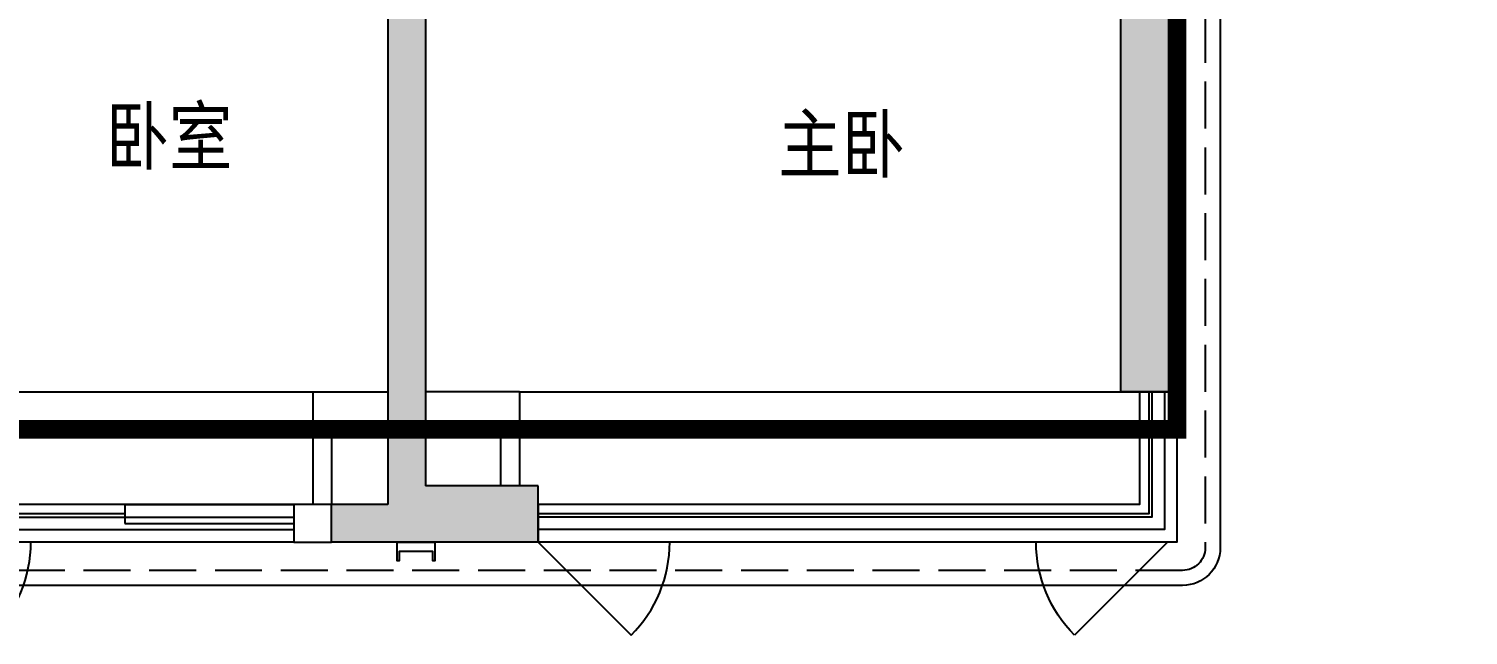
# Model space of a CAD drawing. Extents: x 512858 to 514372, y -232486 to -231710.
# Drawn here: x 513239.26 to 513246.92, y -232148.57 to -232145.35 of the extents above; entities that cross this region are included whole.
import ezdxf

# ---------------------------------------------------------------- set-up
doc = ezdxf.new("R2010")
doc.units = 0
doc.header["$LTSCALE"] = 1000
for name, pattern in [('__DASH', [0.35, 0.25, -0.1]), ('B1+B2户型(2#185报审版）$0$__DASH', [0.35, 0.25, -0.1]), ('B1+B2户型(2#185报审版）$0$DASH', [0.35, 0.25, -0.1])]:
    doc.linetypes.add(name, pattern=pattern)
doc.layers.get('0').update_dxf_attribs({"color": 252})
for name, color, linetype in [('0-铝板', 253, 'Continuous'), ('6#-造型-1F（实施版）金属型材-METAL-S', 253, 'Continuous'), ('A-ANNO-100-TXT', 252, 'Continuous'), ('A-METAL-E', 253, 'Continuous'), ('A-WALL-S', 252, 'Continuous'), ('B1+B2户型(2#185报审版）$0$A-PART-S', 253, 'Continuous'), ('B1+B2户型(2#185报审版）$0$A-PATT-COLU', 253, 'Continuous'), ('B1+B2户型(2#185报审版）$0$A-STR-CONC-B', 253, 'Continuous'), ('B1+B2户型(2#185报审版）$0$A-STR-CONC-E', 253, 'Continuous'), ('B1+B2户型(2#185报审版）$0$A-STR-CONC-H', 253, 'Continuous'), ('B1+B2户型(2#185报审版）$0$A-WALL-S', 253, 'Continuous'), ('B1+B2户型(2#185报审版）$0$A-WINDOW', 253, 'Continuous')]:
    doc.layers.add(name, color=color, linetype=linetype)
doc.layers.add('面积-计容-住宅-1', color=1, linetype='Continuous', lineweight=0)
doc.styles.add('TYDG_02', font='TSSDENG.shx', dxfattribs={"width": 0.8, "bigfont": 'hztxt.shx'})

# ---------------------------------------------------------------- blocks, each defined once
blk = doc.blocks.new('1新175wz')
at = {"layer": 'A-ANNO-100-TXT', "style": 'TYDG_02'}
for s, p in [('卧室', (-106709.5050094537, -1330892.065631504)), ('主卧', (-103129.8408023026, -1330933.620906688))]:
    blk.add_text(s, height=337.5886524822695, dxfattribs=at).set_placement(p)
blk = doc.blocks.new('1新95B1+B2户型(2#185报审版）$0$$DorLib2D$00000114')
at = {"color": 0}
blk.add_line((0.4999999999999964, 3.6e-15), (-0.2071067811864751, 0.7071067811864857), dxfattribs=at)
blk.add_arc((0.5000000000013856, -1.1546e-12), 1.000000000001696, 135, 180, dxfattribs=at)
blk = doc.blocks.new('1新98B1+B2户型(2#185报审版）$0$$WINLIB2D$00000001')
at = {"color": 0}
for points in [[(-0.4999999999999964, 0.5000000000000142), (-0.4999999999999964, -0.4999999999999858)], [(-0.4999999999999964, 0.5000000000000142), (0.5000000000000036, 0.5000000000000142)], [(0.5000000000000036, -0.4999999999999858), (0.5000000000000036, 0.5000000000000142)], [(0.5000000000000036, 0.1666666666666714), (-0.4999999999999964, 0.1666666666666714)], [(0.5000000000000036, -0.1666666666666572), (-0.4999999999999964, -0.1666666666666572)], [(-0.4999999999999964, -0.4999999999999858), (0.5000000000000036, -0.4999999999999858)]]:
    blk.add_lwpolyline(points, dxfattribs=at)
blk = doc.blocks.new('1新125B1+B2户型(2#185报审版）-M')
at = {"layer": 'B1+B2户型(2#185报审版）$0$A-PATT-COLU'}
for points in [[(156256.9765524046, -1005670.913841215), (156056.9763944139, -1005870.913841219), (156056.9741037177, -1008770.913762221), (156256.9741037177, -1008770.9139202)], [(160256.9795308675, -1005770.913954319), (159956.9795308677, -1005770.91361503), (159956.9762510768, -1008670.913615033), (160256.9762510767, -1008670.913954322)], [(156256.9741037177, -1008770.9139202), (156056.9741037177, -1008770.913762221), (156056.9737087887, -1009270.913841233), (156156.9737087634, -1009304.247178314), (156256.9737877226, -1009170.913852482)], [(156656.9736185138, -1009470.913897647), (156656.9736523666, -1009170.913897647), (156256.9737877226, -1009170.913852482), (156156.9737087634, -1009304.247178314), (156156.9736184947, -1009470.913841226)], [(156856.9736523819, -1009170.913920215), (156656.9736523666, -1009170.913897647), (156656.9736185138, -1009470.913897647), (156856.9736185292, -1009470.913920215)], [(156156.973705002, -1009304.247178314), (156056.9737087887, -1009270.913841233), (155756.9763168621, -1009270.913841226), (155756.9763168621, -1009470.913841226), (156156.9736297789, -1009470.913841226)]]:
    blk.add_hatch(color=256, dxfattribs=at).paths.add_polyline_path(points)
at = {"layer": 'B1+B2户型(2#185报审版）$0$A-PART-S'}
for p, q in [((155756.9763168621, -1009270.913841226), (155556.9763168716, -1009270.913841224)), ((155556.9763168716, -1009270.913841224), (155556.9763168716, -1009470.913841224)), ((155556.9763168716, -1009470.913841224), (155756.9763168621, -1009470.913841226))]:
    blk.add_line(p, q, dxfattribs=at)
at = {"layer": 'B1+B2户型(2#185报审版）$0$A-STR-CONC-B'}
for p, q in [((156256.9765524046, -1005670.913841215), (156256.9741037177, -1008770.9139202)), ((159956.9795308677, -1005770.91361503), (159956.9762510768, -1008670.913615033)), ((160256.9795308675, -1005770.913954319), (160256.9762510767, -1008670.913954322)), ((156056.9763944139, -1005870.913841219), (156056.9741037177, -1008770.913762221)), ((160256.9762510767, -1008670.913954322), (159956.9762510768, -1008670.913615033)), ((156056.9741037177, -1008770.913762221), (156056.9737087887, -1009270.913841233)), ((156256.9741037177, -1008770.9139202), (156256.9737877226, -1009170.913852482)), ((156656.9736523666, -1009170.913897647), (156256.9737877226, -1009170.913852482)), ((156856.9736523819, -1009170.913920215), (156656.9736523666, -1009170.913897647)), ((156856.9736185292, -1009470.913920215), (156856.9736523819, -1009170.913920215)), ((156056.9737087887, -1009270.913841233), (155756.9763168621, -1009270.913841226)), ((155756.9763168621, -1009470.913841226), (155756.9763168621, -1009270.913841226)), ((156156.9736297789, -1009470.913841226), (155756.9763168621, -1009470.913841226)), ((156656.9736185138, -1009470.913897647), (156156.9736184947, -1009470.913841226)), ((156856.9736185292, -1009470.913920215), (156656.9736185138, -1009470.913897647))]:
    blk.add_line(p, q, dxfattribs=at)
at = {"layer": 'B1+B2户型(2#185报审版）$0$A-STR-CONC-E'}
for points in [[(153156.9741432131, -1008670.913457606), (155656.9761006551, -1008670.914930211)], [(156756.9741037339, -1008670.913841203), (160056.9761100609, -1008670.913841225)]]:
    blk.add_lwpolyline(points, dxfattribs=at)
at = {"layer": 'B1+B2户型(2#185报审版）$0$A-STR-CONC-H', "linetype": 'B1+B2户型(2#185报审版）$0$DASH'}
for points in [[(153156.9741432131, -1008870.913457606), (155656.9761006545, -1008870.913841159)], [(156756.9741037325, -1008870.913841203), (160056.9761100595, -1008870.913841225)]]:
    blk.add_lwpolyline(points, dxfattribs=at)
at = {"layer": 'B1+B2户型(2#185报审版）$0$A-WALL-S'}
for p, q in [((155656.9761006551, -1008670.914930211), (155756.9761006624, -1008670.914930211)), ((155656.9761006551, -1008670.914930211), (155656.9761006551, -1008870.914930211)), ((155756.9761006624, -1008670.914930211), (156056.9741826988, -1008670.914930192)), ((156756.974182745, -1008670.913841191), (156256.9741827109, -1008670.913841191)), ((156756.974182745, -1008670.913841191), (156756.9737877959, -1009170.913908904)), ((160056.9761100679, -1008670.913841225), (160256.9761100678, -1008670.91407594)), ((155656.9761006551, -1008870.914930211), (155656.976143909, -1008870.914930245)), ((155656.976143909, -1008870.914930245), (155656.9763168621, -1009270.913884466)), ((155756.9761439328, -1008870.914930197), (155756.9763168621, -1009270.913841226)), ((155756.9761439328, -1008870.914930197), (156056.9740247192, -1008870.914930196)), ((156656.9740247683, -1008870.913841245), (156256.9740247313, -1008870.913841245)), ((156656.9740247683, -1008870.913841245), (156656.9737877989, -1009170.913897619)), ((155756.9763168621, -1009270.913841226), (155656.9763168621, -1009270.913884466)), ((156856.9745573435, -1009270.913841226), (156856.9745573435, -1009470.913841226))]:
    blk.add_line(p, q, dxfattribs=at)
at = {"layer": 'B1+B2户型(2#185报审版）$0$A-WINDOW'}
for p, q in [((160056.9761101266, -1008670.913841223), (160256.9761101264, -1008670.914075947)), ((156856.9754059862, -1009270.913841226), (156856.9754059863, -1009470.913841226))]:
    blk.add_line(p, q, dxfattribs=at)
for points in [[(160056.9761101266, -1008670.913841223), (160056.9754059541, -1009270.913841224), (156856.9754059862, -1009270.913841226)], [(160123.6427767932, -1008670.913919465), (160123.6419943827, -1009337.580507893), (156856.9754059862, -1009337.580507893)], [(160190.3094434598, -1008670.913997706), (160190.3085828112, -1009404.247174561), (156856.9754059862, -1009404.247174559)], [(160256.9761101264, -1008670.914075947), (160256.9751712397, -1009470.91384123), (156856.9754059863, -1009470.913841226)]]:
    blk.add_lwpolyline(points, dxfattribs=at)
at = {"layer": 'B1+B2户型(2#185报审版）$0$A-WINDOW', "xscale": 2100, "yscale": -200, "zscale": 200, "rotation": 180}
blk.add_blockref('1新98B1+B2户型(2#185报审版）$0$$WINLIB2D$00000001', (154506.9763168619, -1009370.913841226), dxfattribs=at)
at = {"layer": 'B1+B2户型(2#185报审版）$0$A-WINDOW', "linetype": 'B1+B2户型(2#185报审版）$0$__DASH', "yscale": 700, "zscale": -700, "rotation": 180}
for p, xscale in [((153806.9763168619, -1009470.913841217), 700), ((157206.9754059285, -1009470.913841217), 700), ((159856.9754059289, -1009470.913841217), -700)]:
    blk.add_blockref('1新95B1+B2户型(2#185报审版）$0$$DorLib2D$00000114', p, dxfattribs=dict(at, xscale=xscale))
blk = doc.blocks.new('1新173qjoijgwjirwj')
at = {"layer": '6#-造型-1F（实施版）金属型材-METAL-S', "color": 61, "linetype": '__DASH'}
blk.add_lwpolyline([(1756590.15126103, -399579.4842694668), (1757840.16139891, -399579.4842694668), (1757840.161398911, -406959.4842693394, 0.4142135619042577), (1757960.161398719, -407079.4842693394), (1781290.143788944, -407079.4843066753)], format="xyb", dxfattribs=at)
at = {"layer": '6#-造型-1F（实施版）金属型材-METAL-S'}
blk.add_lwpolyline([(1756590.15126103, -399659.4842694668), (1757760.16139891, -399659.4842694668), (1757760.161398911, -406959.4842693394, 0.4142135619043203), (1757960.161398591, -407159.4842693393), (1781290.143788816, -407159.4843066753)], format="xyb", dxfattribs=at)
blk = doc.blocks.new('1新172jwqoiwjg')
at = {"layer": '6#-造型-1F（实施版）金属型材-METAL-S', "color": 130}
blk.add_lwpolyline([(1761940.150232723, -406929.4843054714), (1761940.150232723, -407029.4843054714), (1761950.150232723, -407029.4843054714), (1761950.150232723, -406979.4843054714), (1762130.150232723, -406979.4843054714), (1762130.150232723, -407029.4843054714), (1762140.150232723, -407029.4843054714), (1762140.150232723, -406929.4843054714), (1761940.150232723, -406929.4843054714)], dxfattribs=at)
blk = doc.blocks.new('1新90A$C799B250F')
at = {"layer": '0-铝板', "color": 2}
for name in ['1新173qjoijgwjirwj', '1新172jwqoiwjg']:
    blk.add_blockref(name, (-1756590.156329956, 406829.4831426032, -2.3015905e-08), dxfattribs=at)
blk = doc.blocks.new('1新180背衬墙5F')
at = {"layer": 'A-METAL-E'}
for points, elevation in [([(60250.00372209732, -7699.998627421213), (60250.0037220963, -8299.998853609432), (57050.00287694918, -8299.998853605008)], 2.3015905e-08), ([(60300.00372209732, -7699.998627421213), (60300.00372209621, -8349.998853609432), (57050.00287694912, -8349.998853605008)], 2.3015905e-08), ([(54849.99316409514, -8299.99893814046), (53650.00110566603, -8299.998938108096)], 8.2199809e-09), ([(54849.99316409438, -8349.99893814046), (53650.00110566533, -8349.998938108096)], 8.2199809e-09)]:
    blk.add_lwpolyline(points, dxfattribs=dict(at, elevation=elevation))
at = {"layer": 'A-WALL-S'}
for p, q in [((54849.9931640952, -8299.99893814046), (54849.99314716979, -8399.998938140458)), ((54849.9931640952, -8299.99893814046), (55749.99063500743, -8299.999090468744)), ((55749.99063500743, -8299.999090468744), (55749.99061808202, -8399.999090468742)), ((54849.99314716979, -8399.998938140458), (55749.99061808202, -8399.999090468742))]:
    blk.add_line(p, q, dxfattribs=at)

msp = doc.modelspace()

# ---------------------------------------------------------------- linework, layer by layer
at = {"layer": '面积-计容-住宅-1', "const_width": 0.1}
msp.add_lwpolyline([(513228.267503507, -232146.1274085585), (513234.467504319, -232146.1274074696), (513234.4675667009, -232146.7773210107), (513238.0675661459, -232146.7773087822), (513238.0675686214, -232147.4773028346), (513245.3675705604, -232147.4772772921), (513245.3675593745, -232144.2772690775), (513244.7675633446, -232144.2772711786), (513244.7675450203, -232139.7772718252), (513246.8675370572, -232139.7772632739), (513246.8675192905, -232135.9772632739), (513239.0675163199, -232135.9772986255), (513239.067507904, -232134.1772984143), (513237.3675088913, -232134.1773063226), (513237.3675107093, -232134.777307146), (513234.8675107094, -232134.7773188346), (513234.8675079041, -232134.1773180517), (513227.8675070596, -232134.1773507798)], dxfattribs=at)

# ---------------------------------------------------------------- block references
at = {"xscale": 0.001, "yscale": 0.001, "zscale": 0.001}
for name, p in [('1新125B1+B2户型(2#185报审版）-M', (513085.1105310867, -231138.6064936284)), ('1新180背衬墙5F', (513184.9175036154, -232139.577408616)), ('1新175wz', (513346.3744816639, -230815.2064921847))]:
    msp.add_blockref(name, p, dxfattribs=at)
at = {"layer": 'A-METAL-E', "xscale": -0.001, "yscale": 0.001, "zscale": 0.001}
msp.add_blockref('1新90A$C799B250F', (513246.7675064252, -232147.9774074696), dxfattribs=at)

doc.saveas('drawing.dxf')
